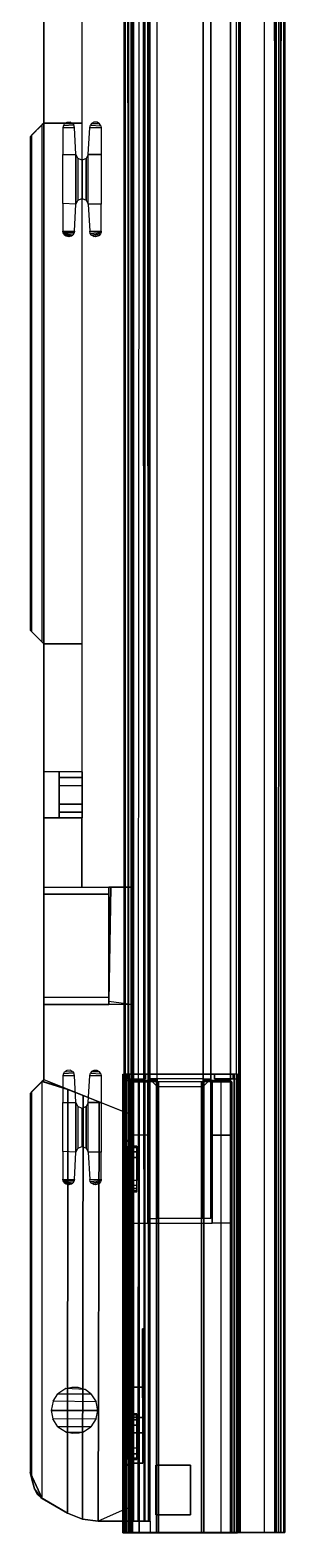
# Model space of a CAD drawing. Header units: inches. Extents: x 0 to 232, y 0 to 393.
# Drawn here: x 199 to 232.3, y 0 to 196.5 of the extents above; entities that cross this region are included whole.
import ezdxf

# ---------------------------------------------------------------- set-up
doc = ezdxf.new("R2010")
doc.units = ezdxf.units.IN
doc.header["$MEASUREMENT"] = 0
doc.layers.add('Layer1', color=4, linetype='CONTINUOUS')
doc.layers.add('vidro', color=2, linetype='CONTINUOUS')

msp = doc.modelspace()

# ---------------------------------------------------------------- linework, layer by layer
at = {"layer": 'Layer1'}
for points in [[(225.2, 0, 192), (225.97, 0, 191.69), (225.97, 390.2, 191.69), (225.2, 390.2, 192)], [(225.97, 390.2, 191.69), (226.3, 390.2, 190.94), (226.3, 0, 190.94), (225.97, 0, 191.69)], [(226.3, 390.2, 190.94), (226.46, 390.2, 186.2), (226.46, 0, 186.2), (226.3, 0, 190.94)], [(231.66, 0, 34.87), (226.46, 0, 186.2), (226.46, 390.2, 186.2), (231.67, 390.2, 34.67)], [(230.95, 390.2, 6.95), (229.6, 390.2, 6.95), (229.6, 0, 6.95), (231, 0, 6.95)], [(231, 0, 6.95), (231, 0, 0.64), (231, 390.2, 0.64), (230.95, 390.2, 6.95)], [(231.18, 390.2, 0.2), (231, 390.2, 0.65), (231, 0, 0.65), (231.19, 0, 0.19)], [(231.43, 0, 0.04), (231.19, 0, 0.19), (231.18, 390.2, 0.2), (231.5, 390.2, 0.02)], [(231.86, 390.2, 0.03), (231.5, 390.2, 0.02), (231.43, 0, 0.04), (231.8, 0, 0.02)], [(232.13, 0, 0.21), (231.8, 0, 0.02), (231.86, 390.2, 0.03), (232.11, 390.2, 0.19)], [(232.3, 390.2, 0.65), (232.11, 390.2, 0.19), (232.13, 0, 0.21), (232.3, 0, 0.65)], [(232.3, 0, 6.95), (232.3, 0, 0.65), (232.3, 390.2, 0.65), (232.3, 390.2, 6.95)], [(214, 379, 24), (214, 379, 9.8), (214, 1.5, 9.8), (214, 1.5, 24)], [(211.45, 374, 191.45), (211.3, 374, 190.9), (211.3, 0, 190.9), (211.46, 0, 191.47)], [(211.3, 0, 190.9), (211.3, 374, 190.9), (211.3, 374, 24.9), (211.3, 0, 24.9)], [(211.3, 0, 24.9), (211.44, 0, 24.43), (211.42, 374, 24.45), (211.3, 374, 24.9)], [(211.42, 374, 24.45), (211.75, 374, 24.12), (211.76, 0, 24.12), (211.44, 0, 24.43)], [(211.85, 0, 191.85), (211.46, 0, 191.47), (211.45, 374, 191.45), (211.85, 374, 191.85)], [(211.76, 0, 24.12), (212.2, 0, 24), (212.2, 374, 24), (211.75, 374, 24.12)], [(212.4, 374, 192), (211.85, 374, 191.85), (211.85, 0, 191.85), (212.4, 0, 192)], [(212.2, 1.5, 24), (214, 1.5, 24), (214, 374, 24), (212.2, 374, 24)], [(212.4, 0, 192), (225.2, 0, 192), (225.2, 373.95, 192), (212.4, 374, 192)], [(212.22, 369.5, 7.6), (205.76, 369.5, 7.6), (205.76, 84.44, 7.6), (212.53, 84.43, 6.9)], [(212.53, 1.5, 6.9), (213.12, 1.5, 6.46), (213.37, 369.5, 6.41), (212.53, 369.5, 6.9)], [(213.37, 369.5, 6.41), (213.7, 369.5, 6.42), (213.87, 1.5, 6.46), (213.12, 1.5, 6.46)], [(213.7, 369.5, 6.42), (213.87, 1.5, 6.46), (214.48, 1.5, 6.9), (214.3, 369.5, 6.71)], [(214, 1.5, 7.6), (214.7, 1.5, 7.6), (214.7, 369.5, 7.6), (214, 369.5, 7.6)], [(214, 1.5, 9.8), (214, 1.5, 7.6), (214, 369.5, 7.6), (214, 369.5, 9.8)], [(214.48, 1.5, 6.9), (214.7, 1.5, 7.6), (214.7, 369.5, 7.6), (214.3, 369.5, 6.71)], [(200.8, 184.37, 7.6), (200.8, 184.37, 6.9), (200.8, 218.73, 6.9), (200.8, 219.06, 7.6)], [(205.76, 184.37, 7.6), (200.8, 184.37, 7.6), (200.8, 218.5, 7.6), (205.76, 218.5, 7.6)], [(200.71, 184.28, 6.9), (199.24, 182.81, 6.36), (199, 182.57, 7.02), (200.59, 184.16, 7.6)], [(199, 182.57, 7.02), (199, 118.05, 7.02), (200.59, 116.46, 7.6), (200.59, 184.16, 7.6)], [(199, 118.05, 7.02), (199.24, 117.81, 6.36), (199.24, 182.81, 6.36), (199, 182.57, 7.02)], [(200.8, 184.37, 7.6), (200.59, 184.16, 7.6), (200.71, 184.28, 6.9), (200.8, 184.37, 6.9)], [(200.8, 116.25, 7.6), (200.59, 116.46, 7.6), (200.59, 184.16, 7.6), (200.8, 184.37, 7.6)], [(200.8, 184.37, 7.6), (205.76, 184.37, 7.6), (205.76, 116.25, 7.6), (200.8, 116.25, 7.6)], [(203.35, 184, 7.6), (203.3, 183.75, 7.6), (204.8, 183.79, 7.6), (204.72, 184.08, 7.6)], [(203.3, 180.25, 7.6), (205, 180.25, 7.6), (204.8, 183.79, 7.6), (203.3, 183.75, 7.6)], [(204.72, 184.08, 7.6), (203.35, 184, 7.6), (203.52, 184.28, 7.6), (204.56, 184.3, 7.6)], [(204.56, 184.3, 7.6), (204.24, 184.48, 7.6), (203.8, 184.46, 7.6), (203.52, 184.28, 7.6)], [(206.8, 183.79, 7.6), (208.3, 183.75, 7.6), (208.3, 180.25, 7.6), (206.6, 180.25, 7.6)], [(208.25, 184.02, 7.6), (208.3, 183.75, 7.6), (206.8, 183.79, 7.6), (206.88, 184.08, 7.6)], [(206.88, 184.08, 7.6), (208.25, 184.02, 7.6), (208.08, 184.28, 7.6), (207.04, 184.3, 7.6)], [(208.08, 184.28, 7.6), (207.75, 184.47, 7.6), (207.34, 184.47, 7.6), (207.04, 184.3, 7.6)], [(203.3, 173.84, 7.6), (203.3, 180.25, 7.6), (205, 180.25, 7.6), (205, 173.75, 7.6)], [(205, 180.25, 7.6), (205.25, 179.72, 7.6), (205.25, 174.28, 7.6), (205, 173.75, 7.6)], [(205.25, 174.28, 7.6), (205.8, 174.5, 7.6), (205.8, 179.5, 7.6), (205.25, 179.72, 7.6)], [(206.35, 179.72, 7.6), (205.8, 179.5, 7.6), (205.8, 174.5, 7.6), (206.35, 174.28, 7.6)], [(206.35, 174.28, 7.6), (206.6, 173.75, 7.6), (206.6, 180.25, 7.6), (206.35, 179.72, 7.6)], [(208.3, 180.25, 7.6), (208.3, 173.75, 7.6), (206.6, 173.75, 7.6), (206.6, 180.25, 7.6)], [(205, 173.75, 7.6), (203.3, 173.84, 7.6), (203.3, 170.25, 7.6), (204.8, 170.21, 7.6)], [(206.8, 170.21, 7.6), (208.3, 170.25, 7.6), (208.3, 173.75, 7.6), (206.6, 173.75, 7.6)], [(204.8, 170.21, 7.6), (204.76, 170, 7.6), (203.33, 170.03, 7.6), (203.3, 170.25, 7.6)], [(203.4, 169.87, 7.6), (203.33, 170.03, 7.6), (204.76, 170, 7.6), (204.57, 169.7, 7.6)], [(204.57, 169.7, 7.6), (204.35, 169.56, 7.6), (203.52, 169.72, 7.6), (203.4, 169.87, 7.6)], [(204.35, 169.56, 7.6), (204.05, 169.5, 7.6), (203.73, 169.57, 7.6), (203.52, 169.72, 7.6)], [(208.3, 170.25, 7.6), (208.27, 170.05, 7.6), (206.87, 169.93, 7.6), (206.8, 170.21, 7.6)], [(208.27, 170.05, 7.6), (208.2, 169.87, 7.6), (207.04, 169.7, 7.6), (206.87, 169.93, 7.6)], [(208.2, 169.87, 7.6), (208.04, 169.68, 7.6), (207.31, 169.54, 7.6), (207.04, 169.7, 7.6)], [(208.04, 169.68, 7.6), (207.84, 169.56, 7.6), (207.55, 169.5, 7.6), (207.31, 169.54, 7.6)], [(200.71, 116.33, 6.9), (199.24, 117.81, 6.36), (199, 118.05, 7.02), (200.59, 116.46, 7.6)], [(200.8, 116.25, 6.9), (200.71, 116.33, 6.9), (200.59, 116.46, 7.6), (200.8, 116.25, 7.6)], [(200.8, 84.44, 7.6), (200.8, 84.77, 6.9), (200.8, 116.25, 6.9), (200.8, 116.25, 7.6)], [(200.8, 116.25, 7.6), (205.76, 116.25, 7.6), (205.76, 99.55, 7.6), (200.8, 99.5, 7.6)], [(205.76, 99.55, 7.6), (205.8, 99.5, 6.9), (202.8, 99.5, 6.9), (200.8, 99.5, 7.6)], [(202.8, 99.5, 6.9), (200.8, 99.5, 7.6), (200.8, 93.54, 7.6), (202.8, 93.5, 6.9)], [(202.8, 98.76, 6.1), (202.8, 98.76, 6.1), (202.8, 99.5, 6.9), (202.8, 98.76, 6.9)], [(205.8, 99.5, 6.9), (202.8, 99.5, 6.9), (202.8, 93.5, 6.9), (205.8, 93.5, 6.9)], [(205.8, 98.76, 6.1), (205.8, 99.5, 6.9), (202.8, 99.5, 6.9), (202.8, 98.76, 6.1)], [(202.8, 98.76, 6.9), (202.8, 97.71, 6.9), (202.8, 97.71, 5.8), (202.8, 98.76, 6.1)], [(202.8, 98.76, 6.1), (202.8, 97.71, 5.8), (205.8, 97.71, 5.8), (205.8, 98.76, 6.1)], [(205.8, 99.5, 6.9), (205.76, 99.55, 7.6), (205.76, 93.5, 7.6), (205.8, 93.5, 6.9)], [(205.8, 98.76, 6.1), (205.8, 98.76, 6.1), (205.8, 99.5, 6.9), (205.8, 98.76, 6.9)], [(205.8, 97.72, 6.89), (205.8, 98.76, 6.9), (205.8, 98.76, 6.1), (205.8, 97.71, 5.8)], [(202.8, 95.29, 6.9), (202.8, 97.71, 6.9), (202.8, 97.71, 5.8), (202.8, 95.29, 5.8)], [(202.8, 95.29, 5.8), (202.8, 97.71, 5.8), (205.8, 97.71, 5.8), (205.8, 95.29, 5.8)], [(205.8, 97.71, 5.8), (205.8, 97.72, 6.9), (205.8, 95.29, 6.9), (205.8, 95.29, 5.8)], [(202.8, 94.24, 6.9), (202.8, 95.29, 6.9), (202.8, 95.29, 5.8), (202.8, 94.24, 6.1)], [(202.8, 94.24, 6.1), (202.8, 95.29, 5.8), (205.8, 95.29, 5.8), (205.8, 94.24, 6.1)], [(205.8, 95.29, 6.9), (205.8, 94.24, 6.9), (205.8, 94.24, 6.1), (205.8, 95.29, 5.8)], [(205.76, 93.5, 7.6), (200.8, 93.54, 7.6), (200.8, 84.44, 7.6), (205.76, 84.44, 7.6)], [(205.8, 93.5, 6.9), (205.76, 93.5, 7.6), (200.8, 93.5, 7.6), (202.8, 93.5, 6.9)], [(202.8, 94.24, 6.1), (202.8, 94.24, 6.1), (202.8, 93.5, 6.9), (202.8, 94.24, 6.9)], [(202.8, 93.5, 6.9), (202.8, 94.24, 6.1), (205.8, 94.24, 6.1), (205.8, 93.5, 6.9)], [(205.8, 94.24, 6.1), (205.8, 94.24, 6.1), (205.8, 93.5, 6.9), (205.8, 94.24, 6.9)], [(200.8, 84.77, 6.9), (200.8, 83.84, 5.8), (200.8, 83.52, 6.5), (200.8, 84.44, 7.6)], [(200.8, 83.52, 6.5), (200.8, 84.44, 7.6), (209.3, 84.44, 7.6), (209.3, 83.52, 6.5)], [(200.8, 69.98, 6.5), (200.8, 69.66, 5.8), (200.8, 83.84, 5.8), (200.8, 83.52, 6.5)], [(200.8, 69.98, 6.5), (200.8, 83.52, 6.5), (209.3, 83.52, 6.5), (209.3, 69.98, 6.5)], [(209.57, 84.43, 7.21), (209.29, 84.43, 7.23), (209.3, 69.52, 7.05), (209.57, 84.43, 7.21)], [(209.3, 84.44, 7.6), (209.3, 83.52, 6.5), (209.3, 69.98, 6.5), (209.3, 69.06, 7.6)], [(209.3, 69.52, 7.05), (212.53, 69.06, 6.9), (212.53, 84.43, 6.9), (209.57, 84.43, 7.21)], [(200.8, 69.98, 6.5), (200.8, 69.66, 5.8), (200.8, 68.73, 6.9), (200.8, 69.06, 7.6)], [(200.8, 69.98, 6.5), (200.8, 69.06, 7.6), (209.3, 69.06, 7.6), (209.3, 69.98, 6.5)], [(200.8, 59.25, 7.6), (200.8, 59.25, 6.9), (200.8, 68.73, 6.9), (200.8, 69.06, 7.6)], [(212.53, 69.06, 6.9), (200.8, 69.06, 7.6), (200.8, 59.25, 7.6), (212.53, 54.55, 6.9)], [(200.59, 59.03, 7.6), (200.71, 59.16, 6.9), (199.24, 57.69, 6.36), (199, 57.45, 7.02)], [(199, 7.87, 7.02), (200.59, 4.48, 7.6), (200.59, 59.04, 7.6), (199, 57.45, 7.02)], [(200.8, 59.25, 7.6), (200.8, 59.25, 6.9), (200.71, 59.16, 6.9), (200.59, 59.04, 7.6)], [(200.59, 59.04, 7.6), (200.8, 59.25, 7.6), (203.95, 57.98, 7.41), (200.59, 59.04, 7.6)], [(203.9, 2.57, 7.6), (200.59, 4.48, 7.6), (200.59, 59.03, 7.6), (203.95, 57.98, 7.41)], [(203.35, 60, 7.6), (203.3, 59.75, 7.6), (204.8, 59.79, 7.6), (204.72, 60.08, 7.6)], [(203.3, 56.25, 7.6), (205, 56.25, 7.6), (204.8, 59.79, 7.6), (203.3, 59.75, 7.6)], [(204.72, 60.08, 7.6), (203.35, 60, 7.6), (203.52, 60.28, 7.6), (204.56, 60.3, 7.6)], [(204.56, 60.3, 7.6), (204.24, 60.48, 7.6), (203.8, 60.46, 7.6), (203.52, 60.28, 7.6)], [(206.8, 59.79, 7.6), (208.3, 59.75, 7.6), (208.3, 56.25, 7.6), (206.6, 56.25, 7.6)], [(208.25, 60.02, 7.6), (208.3, 59.75, 7.6), (206.8, 59.79, 7.6), (206.88, 60.08, 7.6)], [(206.88, 60.08, 7.6), (208.25, 60.02, 7.6), (208.08, 60.28, 7.6), (207.04, 60.3, 7.6)], [(208.08, 60.28, 7.6), (207.75, 60.47, 7.6), (207.34, 60.47, 7.6), (207.04, 60.3, 7.6)], [(211.1, 59.96, 347.05), (211.21, 59.96, 347.48), (211.23, -0.04, 347.51), (211.1, -0.04, 347.05)], [(211.1, -0.04, 347.05), (211.1, 59.96, 347.05), (211.1, 59.96, 192.9), (211.1, -0.04, 192.9)], [(211.23, -0.04, 192.44), (211.1, -0.04, 192.9), (211.1, 59.96, 192.9), (211.22, 59.16, 192.45)], [(211.54, 59.96, 347.82), (211.21, 59.96, 347.48), (211.23, -0.04, 347.51), (211.56, -0.04, 347.83)], [(211.55, 59.16, 192.12), (211.22, 59.16, 192.45), (211.22, -0.04, 192.45), (211.54, -0.04, 192.13)], [(212, 59.96, 347.95), (211.54, 59.96, 347.82), (211.56, -0.04, 347.83), (212, -0.04, 347.95)], [(212, -0.04, 192), (211.54, -0.04, 192.13), (211.55, 59.16, 192.12), (212, 59.16, 192)], [(211.7, 59.96, 291.9), (214.1, 59.96, 291.9), (214.1, 59.96, 291.9)], [(214.1, 59.36, 291.9), (214.1, 59.96, 291.9), (211.7, 59.96, 291.9), (211.7, 59.36, 291.9)], [(211.7, 59.96, 346.85), (212, 59.96, 347.35), (212, 59.96, 346.85)], [(211.7, 59.96, 346.85), (211.71, 59.96, 347.13), (211.79, 59.96, 347.26), (212, 59.96, 347.35)], [(225.2, 59.96, 347.95), (225.2, -0.04, 347.95), (212, -0.04, 347.95), (212, 59.96, 347.95)], [(212, 59.96, 347.35), (212, 59.96, 346.85), (225.2, 59.96, 346.85), (225.2, 59.96, 347.35)], [(215.5, -0.04, 192), (215.5, 59.16, 192), (212, 59.16, 192), (212, -0.04, 192)], [(215.5, 59.16, 192.6), (215.5, 59.16, 192), (212, 59.16, 192), (212, 59.16, 192.6)], [(214.1, 59.36, 291.9), (214.1, 59.96, 291.9), (214.1, 59.96, 192.8), (214.1, 59.36, 192.8)], [(214.6, 59.36, 290.9), (215.6, 58.36, 290.9), (215.6, 59.36, 291.9)], [(215.6, 58.36, 290.9), (214.6, 59.36, 290.9), (214.6, 59.36, 197.9), (215.6, 58.36, 197.9)], [(215.6, 58.36, 197.9), (214.6, 59.36, 197.9), (215.6, 59.36, 196.9)], [(215.5, 59.36, 192.6), (215.5, -0.04, 192.6), (215.5, -0.04, 192), (215.5, 59.16, 192)], [(215.6, 59.36, 291.9), (215.6, 58.36, 290.9), (221.6, 58.36, 290.9), (221.6, 59.36, 291.9)], [(215.6, 58.36, 197.9), (221.6, 58.36, 197.9), (221.6, 59.36, 196.9), (215.6, 59.36, 196.9)], [(222.6, 59.36, 197.9), (221.6, 58.36, 197.9), (221.6, 58.36, 290.9), (222.6, 59.36, 290.9)], [(221.6, 58.36, 290.9), (221.6, 59.36, 291.9), (222.6, 59.36, 290.9)], [(222.6, 59.36, 197.9), (221.6, 58.36, 197.9), (221.6, 59.36, 196.9)], [(221.7, 59.16, 192.6), (221.7, 59.16, 192), (225.2, 59.16, 192), (225.2, 59.16, 192.6)], [(221.7, -0.04, 192.6), (221.7, -0.04, 192), (221.7, 59.16, 192), (221.7, 59.16, 192.6)], [(223.1, 59.96, 192.8), (223.1, 59.36, 192.8), (226.1, 59.36, 192.8), (226.1, 59.96, 192.8)], [(223.1, 59.36, 192.8), (223.1, 59.96, 192.8), (223.1, 59.96, 291.9), (223.1, 59.36, 291.9)], [(223.1, 59.36, 291.9), (223.1, 59.96, 291.9), (225.5, 59.96, 291.9), (225.5, 59.36, 291.9)], [(225.65, 59.96, 347.83), (225.2, 59.96, 347.95), (225.2, -0.04, 347.95), (225.65, -0.04, 347.83)], [(225.5, 59.96, 346.85), (225.2, 59.96, 347.35), (225.2, 59.96, 346.85)], [(225.5, 59.96, 346.85), (225.48, 59.96, 347.16), (225.35, 59.96, 347.31), (225.2, 59.96, 347.35)], [(225.98, 59.96, 347.49), (225.65, 59.96, 347.83), (225.65, -0.04, 347.83), (225.99, -0.04, 347.5)], [(226.1, 59.96, 347.05), (225.98, 59.96, 347.49), (225.99, -0.04, 347.5), (226.1, -0.04, 347.05)], [(226.1, -0.04, 192.9), (226.1, 59.96, 192.9), (226.1, 59.96, 292.1), (226.1, -0.04, 292.1)], [(226.1, -0.04, 347.05), (226.1, -0.04, 192.9), (226.1, 59.96, 192.9), (226.1, 59.96, 347.05)], [(199.24, 6.98, 6.36), (199.24, 57.69, 6.36), (199, 57.45, 7.02), (199, 7.87, 7.02)], [(203.9, 2.57, 7.6), (203.95, 57.98, 7.41), (205.94, 57.19, 7.29), (205.83, 1.77, 7.6)], [(205.83, 1.77, 7.6), (205.94, 57.19, 7.29), (208.03, 56.35, 7.17), (207.9, 1.5, 7.6)], [(213.25, 58.96, 192.7), (211.85, 58.96, 193.08), (211.85, -0.04, 193.08), (213.25, -0.04, 192.7)], [(211.85, 58.96, 193.08), (211.85, 58.96, 202.1), (211.85, 51.97, 207), (211.85, 51.97, 193.08)], [(214.4, 51.97, 207), (211.85, 51.97, 207), (211.85, 58.96, 202.1), (214.4, 58.96, 202.1)], [(214.4, 58.96, 194.5), (214.4, 58.96, 202.1), (211.85, 58.96, 202), (211.85, 58.96, 193.08)], [(213.25, -0.04, 192.7), (215.8, -0.04, 192.7), (215.8, 58.96, 192.7), (213.25, 58.96, 192.7)], [(214.4, 58.96, 194.5), (214.4, 40.46, 194.5), (222.8, 40.46, 194.5), (222.8, 58.96, 194.5)], [(214.4, 58.96, 194.5), (214.4, 40.46, 194.5), (214.4, 40.46, 207), (214.4, 51.97, 207)], [(215.8, 58.96, 192.7), (215.8, 58.96, 192), (215.8, -0.04, 192), (215.8, -0.04, 192.7)], [(221.4, -0.04, 192.7), (221.4, -0.04, 192), (221.4, 58.96, 192), (221.4, 58.96, 192.7)], [(221.4, -0.04, 192.7), (223.95, -0.04, 192.7), (223.95, 58.96, 192.7), (221.4, 58.96, 192.7)], [(222.8, 51.97, 207), (222.8, 40.46, 207), (222.8, 40.46, 194.5), (222.8, 58.96, 194.5)], [(225.35, 58.96, 202.1), (222.8, 58.96, 202.1), (222.8, 58.96, 194.5)], [(222.8, 58.96, 202.1), (225.35, 58.96, 202.1), (225.35, 51.97, 207), (222.8, 51.97, 207)], [(225.35, 58.96, 193.08), (225.35, 58.96, 202.1), (222.8, 58.96, 202.1), (222.8, 58.96, 194.5)], [(223.95, 58.96, 192.7), (225.35, 58.96, 193.08), (225.35, -0.04, 193.08), (223.95, -0.04, 192.7)], [(203.3, 49.84, 7.6), (203.3, 56.25, 7.6), (205, 56.25, 7.6), (205, 49.75, 7.6)], [(205, 56.25, 7.6), (205.25, 55.72, 7.6), (205.25, 50.28, 7.6), (205, 49.75, 7.6)], [(205.25, 50.28, 7.6), (205.8, 50.5, 7.6), (205.8, 55.5, 7.6), (205.25, 55.72, 7.6)], [(206.35, 55.72, 7.6), (205.8, 55.5, 7.6), (205.8, 50.5, 7.6), (206.35, 50.28, 7.6)], [(206.35, 50.28, 7.6), (206.6, 49.75, 7.6), (206.6, 56.25, 7.6), (206.35, 55.72, 7.6)], [(208.3, 56.25, 7.6), (208.3, 49.75, 7.6), (206.6, 49.75, 7.6), (206.6, 56.25, 7.6)], [(207.9, 1.5, 7.6), (208.03, 56.35, 7.17), (212.53, 54.55, 6.9), (212.53, 3.57, 6.9)], [(211.46, 51.05, 66.14), (211.75, 51.34, 66.14), (211.75, 51.34, 47.34), (211.46, 51.04, 47.34)], [(211.75, 51.34, 47.34), (212.15, 51.44, 47.34), (212.15, 51.44, 66.14), (211.75, 51.34, 66.14)], [(211.85, 51.97, 207), (211.85, 40.46, 207), (214.4, 40.46, 207), (214.4, 51.97, 207)], [(211.85, 51.97, 207), (211.85, 40.46, 207), (211.85, 40.46, 193.08), (211.85, 51.97, 193.08)], [(212.15, 51.44, 66.14), (212.45, 51.44, 66.14), (212.45, 51.44, 47.34), (212.15, 51.44, 47.34)], [(212.45, 51.31, 66.63), (212.45, 51.44, 66.14), (212.15, 51.44, 66.14), (212.15, 51.31, 66.63)], [(212.45, 51.31, 46.85), (212.45, 51.44, 47.34), (212.15, 51.44, 47.34), (212.15, 51.32, 46.85)], [(212.45, 50.95, 46.49), (212.45, 51.31, 46.85), (212.15, 51.32, 46.85), (212.15, 50.95, 46.49)], [(212.15, 50.96, 66.99), (212.15, 51.31, 66.63), (212.45, 51.31, 66.63), (212.45, 50.95, 66.99)], [(225.35, 51.97, 207), (225.35, 40.46, 207), (222.8, 40.46, 207), (222.8, 51.97, 207)], [(205, 49.75, 7.6), (203.3, 49.84, 7.6), (203.3, 46.25, 7.6), (204.8, 46.21, 7.6)], [(206.8, 46.21, 7.6), (208.3, 46.25, 7.6), (208.3, 49.75, 7.6), (206.6, 49.75, 7.6)], [(211.35, 50.64, 47.34), (211.46, 51.04, 47.34), (211.46, 51.05, 66.14), (211.35, 50.64, 66.14)], [(211.35, 50.64, 66.14), (211.35, 50.64, 47.34), (211.35, 50.46, 47.15), (211.35, 50.46, 66.32)], [(211.35, 50.64, 66.14), (211.35, 50.62, 66.23), (211.35, 50.56, 66.29), (211.35, 50.46, 66.32)], [(211.35, 50.46, 47.15), (211.35, 50.55, 47.18), (211.35, 50.62, 47.24), (211.35, 50.64, 47.34)], [(211.35, 50.46, 66.32), (211.35, 50.46, 47.15), (211.35, 9.66, 47.15), (211.35, 9.66, 66.32)], [(211.35, 50.46, 66.32), (211.46, 50.46, 66.72), (211.46, 9.66, 66.72), (211.35, 9.66, 66.32)], [(211.35, 9.66, 47.15), (211.46, 9.66, 46.75), (211.46, 50.46, 46.75), (211.35, 50.46, 47.15)], [(211.46, 9.66, 66.72), (211.75, 9.66, 67.01), (211.75, 50.46, 67.01), (211.46, 50.46, 66.72)], [(211.46, 50.46, 46.75), (211.75, 50.46, 46.46), (211.75, 9.66, 46.46), (211.46, 9.66, 46.75)], [(211.75, 50.46, 67.01), (212.15, 50.46, 67.12), (212.15, 9.66, 67.12), (211.75, 9.66, 67.01)], [(211.75, 9.66, 46.46), (212.15, 9.66, 46.35), (212.15, 50.46, 46.35), (211.75, 50.46, 46.46)], [(212.15, 50.46, 67.12), (212.45, 50.46, 67.12), (212.45, 50.95, 66.99), (212.15, 50.96, 66.99)], [(212.45, 50.46, 46.35), (212.45, 50.95, 46.49), (212.15, 50.95, 46.49), (212.15, 50.46, 46.35)], [(212.15, 9.66, 67.12), (212.45, 9.66, 67.12), (212.45, 50.46, 67.12), (212.15, 50.46, 67.12)], [(212.15, 50.46, 46.35), (212.45, 50.46, 46.35), (212.45, 9.66, 46.35), (212.15, 9.66, 46.35)], [(212.45, 50.56, 46.36), (212.45, 50.56, 44.84), (212.45, 44.56, 44.84), (212.45, 44.56, 46.35)], [(212.45, 44.56, 44.84), (212.95, 44.56, 44.84), (212.95, 50.56, 44.84), (212.45, 50.56, 44.84)], [(212.45, 50.56, 44.84), (212.95, 50.56, 44.84), (212.95, 50.56, 46.84), (212.45, 50.56, 46.84)], [(212.45, 50.36, 47.58), (212.45, 50.56, 46.84), (212.95, 50.56, 46.84), (212.95, 50.36, 47.59)], [(212.45, 49.82, 48.13), (212.45, 50.36, 47.58), (212.95, 50.36, 47.59), (212.95, 49.82, 48.13)], [(212.45, 49.06, 48.34), (212.45, 49.82, 48.13), (212.95, 49.82, 48.13), (212.95, 49.08, 48.34)], [(212.45, 49.06, 48.34), (212.95, 49.06, 48.34), (212.95, 46.06, 48.34), (212.45, 46.06, 48.34)], [(204.8, 46.21, 7.6), (204.76, 46, 7.6), (203.33, 46.03, 7.6), (203.3, 46.25, 7.6)], [(203.4, 45.87, 7.6), (203.33, 46.03, 7.6), (204.76, 46, 7.6), (204.57, 45.7, 7.6)], [(204.57, 45.7, 7.6), (204.35, 45.56, 7.6), (203.52, 45.72, 7.6), (203.4, 45.87, 7.6)], [(204.35, 45.56, 7.6), (204.05, 45.5, 7.6), (203.73, 45.57, 7.6), (203.52, 45.72, 7.6)], [(208.3, 46.25, 7.6), (208.27, 46.05, 7.6), (206.87, 45.93, 7.6), (206.8, 46.21, 7.6)], [(208.27, 46.05, 7.6), (208.2, 45.87, 7.6), (207.04, 45.7, 7.6), (206.87, 45.93, 7.6)], [(208.2, 45.87, 7.6), (208.04, 45.68, 7.6), (207.31, 45.54, 7.6), (207.04, 45.7, 7.6)], [(208.04, 45.68, 7.6), (207.84, 45.56, 7.6), (207.55, 45.5, 7.6), (207.31, 45.54, 7.6)], [(212.44, 45.42, 48.19), (212.45, 45, 47.9), (212.95, 45, 47.9), (212.95, 45.43, 48.19)], [(212.45, 46.06, 48.34), (212.45, 45.42, 48.19), (212.95, 45.43, 48.19), (212.95, 46.06, 48.34)], [(212.45, 45, 47.9), (212.45, 44.71, 47.48), (212.95, 44.71, 47.48), (212.95, 45, 47.9)], [(212.45, 44.71, 47.48), (212.45, 44.56, 46.84), (212.95, 44.56, 46.84), (212.95, 44.71, 47.48)], [(212.95, 44.56, 44.84), (212.95, 44.56, 46.84), (212.45, 44.56, 46.84), (212.45, 44.56, 44.84)], [(211.35, 36.6, 58.64), (211.35, 36.83, 58.64), (211.35, 36.39, 59.88), (211.35, 36.19, 59.8)], [(211.35, 36.79, 65.64), (211.35, 36.79, 64.14), (211.35, 23.33, 64.14), (211.35, 23.33, 65.64)], [(211.35, 36.79, 64.14), (211.35, 36.63, 63.52), (211.35, 23.49, 63.53), (211.35, 23.33, 64.14)], [(211.35, 36.76, 60.02), (211.35, 36.78, 60.06), (211.35, 36.77, 60.14), (211.35, 36.75, 60.16)], [(211.35, 36.77, 60.14), (211.35, 36.78, 60.11), (211.35, 36.78, 60.07), (211.35, 36.78, 60.06)], [(211.35, 36.72, 60.19), (211.35, 36.75, 60.16), (211.35, 36.76, 60.02), (211.35, 36.75, 60)], [(211.35, 36.67, 59.97), (211.35, 36.75, 60), (211.35, 36.72, 60.19), (211.35, 36.62, 60.29)], [(211.35, 36.67, 59.97), (211.35, 36.62, 60.29), (211.35, 36.27, 60.64), (211.35, 36.46, 59.98)], [(211.35, 23.49, 63.53), (211.35, 23.94, 63.07), (211.35, 36.18, 63.07), (211.35, 36.63, 63.52)], [(211.35, 36.43, 59.97), (211.35, 36.46, 59.98), (211.35, 36.27, 60.64), (211.35, 36.2, 60.71)], [(211.35, 36.4, 59.94), (211.35, 36.43, 59.97), (211.35, 36.2, 60.71), (211.35, 36.12, 60.79)], [(211.35, 36.32, 59.85), (211.35, 36.4, 59.88), (211.35, 36.08, 60.83), (211.35, 35.99, 60.87)], [(211.35, 36.39, 59.88), (211.35, 36.4, 59.94), (211.35, 36.12, 60.79), (211.35, 36.08, 60.83)], [(211.35, 35.91, 60.84), (211.35, 35.99, 60.87), (211.35, 36.32, 59.85), (211.35, 36.23, 59.81)], [(211.35, 36.23, 59.81), (211.35, 36.19, 59.8), (211.35, 35.87, 60.76), (211.35, 35.91, 60.84)], [(211.35, 36.19, 59.8), (211.35, 36.12, 59.84), (211.35, 35.85, 60.6), (211.35, 35.87, 60.76)], [(211.35, 36.18, 63.07), (211.35, 35.56, 62.91), (211.35, 24.56, 62.91), (211.35, 23.94, 63.07)], [(211.35, 36.12, 59.84), (211.35, 36.08, 59.83), (211.35, 35.83, 60.48), (211.35, 35.85, 60.6)], [(211.35, 36.08, 59.83), (211.35, 35.93, 59.7), (211.35, 35.79, 60.08), (211.35, 35.83, 60.48)], [(211.35, 35.1, 58.64), (211.35, 33.99, 61.64), (211.35, 34.92, 61.64), (211.35, 35.97, 58.64)], [(211.35, 35.86, 59.68), (211.35, 35.93, 59.7), (211.35, 35.79, 60.08), (211.35, 35.77, 59.96)], [(211.35, 35.86, 59.68), (211.35, 35.78, 59.71), (211.35, 35.76, 59.87), (211.35, 35.77, 59.96)], [(211.35, 35.78, 59.71), (211.35, 35.76, 59.74), (211.35, 35.76, 59.81), (211.35, 35.76, 59.87)], [(211.35, 35.76, 59.74), (211.35, 35.76, 59.77), (211.35, 35.75, 59.78), (211.35, 35.76, 59.81)], [(211.35, 34.74, 59.63), (211.35, 34.74, 59.53), (211.35, 34.99, 58.82), (211.35, 35.03, 58.82)], [(211.35, 34.99, 58.82), (211.35, 34.82, 58.66), (211.35, 34.7, 59.37), (211.35, 34.74, 59.53)], [(211.35, 34.7, 59.37), (211.35, 34.58, 59.28), (211.35, 34.6, 58.58), (211.35, 34.82, 58.66)], [(211.35, 34.65, 59.86), (211.35, 34.51, 60.05), (211.35, 34.29, 60.68), (211.35, 34.33, 60.73)], [(211.35, 34.6, 58.58), (211.35, 34.3, 58.57), (211.35, 34.42, 59.27), (211.35, 34.58, 59.27)], [(211.35, 34.51, 60.05), (211.35, 34.37, 60.16), (211.35, 34.28, 60.69), (211.35, 34.29, 60.68)], [(211.35, 34.42, 59.27), (211.35, 34.25, 59.32), (211.35, 34.01, 58.63), (211.35, 34.3, 58.57)], [(211.35, 34.37, 60.16), (211.35, 34.24, 60.22), (211.35, 34.21, 60.72), (211.35, 34.28, 60.69)], [(211.35, 34.01, 58.63), (211.35, 33.77, 58.76), (211.35, 34.11, 59.43), (211.35, 34.25, 59.32)], [(211.35, 34.24, 60.22), (211.35, 34.1, 60.22), (211.35, 34.01, 60.81), (211.35, 34.21, 60.72)], [(211.35, 33.77, 58.76), (211.35, 33.58, 58.89), (211.35, 33.94, 59.66), (211.35, 34.11, 59.43)], [(211.35, 34.1, 60.22), (211.35, 33.94, 60.13), (211.35, 33.73, 60.88), (211.35, 34.01, 60.81)], [(211.35, 33.58, 58.89), (211.35, 33.25, 59.28), (211.35, 33.88, 59.93), (211.35, 33.94, 59.66)], [(211.35, 33.48, 60.87), (211.35, 33.91, 60.07), (211.35, 33.94, 60.13), (211.35, 33.73, 60.88)], [(211.35, 33.25, 60.78), (211.35, 33.89, 60.02), (211.35, 33.91, 60.07), (211.35, 33.48, 60.87)], [(211.35, 33.03, 60.51), (211.35, 33.88, 59.96), (211.35, 33.89, 60.02), (211.35, 33.25, 60.78)], [(211.35, 32.95, 60.17), (211.35, 33.88, 59.95), (211.35, 33.88, 59.96), (211.35, 33.03, 60.51)], [(211.35, 33.04, 59.7), (211.35, 33.88, 59.93), (211.35, 33.88, 59.95), (211.35, 32.95, 60.17)], [(211.35, 33.04, 59.7), (211.35, 33.25, 59.28), (211.35, 33.88, 59.93)], [(211.35, 33.27, 58.64), (211.35, 32.35, 58.64), (211.35, 31.3, 61.64), (211.35, 32.22, 61.64)], [(211.35, 30.99, 59.46), (211.35, 31.96, 59.07), (211.35, 31.92, 59.32), (211.35, 30.97, 59.6)], [(211.35, 31.9, 58.82), (211.35, 30.96, 59.33), (211.35, 30.99, 59.46), (211.35, 31.96, 59.07)], [(211.35, 31.92, 59.32), (211.35, 30.97, 59.6), (211.35, 30.54, 60.77), (211.35, 31.4, 60.77)], [(211.35, 30.89, 59.27), (211.35, 31.85, 58.74), (211.35, 31.9, 58.82), (211.35, 30.96, 59.33)], [(211.35, 31.79, 58.68), (211.35, 30.81, 59.26), (211.35, 30.89, 59.27), (211.35, 31.85, 58.74)], [(211.35, 30.81, 59.26), (211.35, 31.68, 58.61), (211.35, 31.79, 58.68)], [(211.35, 31.56, 58.57), (211.35, 30.81, 59.26), (211.35, 31.68, 58.61)], [(211.35, 31.18, 58.57), (211.35, 30.81, 59.26), (211.35, 31.56, 58.57)], [(211.35, 30.91, 58.65), (211.35, 30.81, 59.26), (211.35, 31.18, 58.57)], [(211.35, 30.65, 58.8), (211.35, 30.56, 59.35), (211.35, 30.81, 59.26), (211.35, 30.91, 58.65)], [(211.35, 30.65, 58.8), (211.35, 30.6, 58.79), (211.35, 30.46, 59.32), (211.35, 30.56, 59.35)], [(211.35, 29.82, 58.64), (211.35, 30.64, 58.64), (211.35, 29.95, 60.77), (211.35, 29.07, 60.77)], [(211.35, 30.64, 58.64), (211.35, 30.46, 59.32), (211.35, 30.42, 59.31)], [(211.35, 30.4, 59.53), (211.35, 30.56, 59.35), (211.35, 30.42, 59.31), (211.35, 30.35, 59.52)], [(211.35, 30.4, 59.53), (211.35, 29.95, 60.77), (211.35, 30.35, 59.52)], [(211.35, 30.27, 58.79), (211.35, 30.27, 58.79), (211.35, 30.26, 58.79), (211.35, 30.27, 58.76)], [(211.35, 28.87, 60.77), (211.35, 28.03, 60.77), (211.35, 28.71, 58.64), (211.35, 29.62, 58.64)], [(211.35, 28.25, 59.94), (211.35, 28.29, 59.95), (211.35, 28.71, 58.64)], [(211.35, 28.07, 60.65), (211.35, 28.07, 60.65), (211.35, 28.29, 59.95), (211.35, 28.25, 59.94)], [(211.35, 28.25, 59.94), (211.35, 28.05, 60.62), (211.35, 28.07, 60.65)], [(211.35, 28.05, 60.62), (211.35, 28.03, 60.61), (211.35, 28.15, 60.07), (211.35, 28.25, 59.94)], [(211.35, 27.25, 58.64), (211.35, 26.81, 59.88), (211.35, 27.74, 59.91), (211.35, 28.19, 58.64)], [(211.35, 28.15, 60.07), (211.35, 28, 60.15), (211.35, 27.88, 60.69), (211.35, 28.03, 60.61)], [(211.35, 28.03, 60.77), (211.35, 28.06, 60.63), (211.35, 28.07, 60.65)], [(211.35, 28, 60.15), (211.35, 27.9, 60.16), (211.35, 27.75, 60.75), (211.35, 27.88, 60.69)], [(211.35, 27.9, 60.16), (211.35, 27.8, 60.13), (211.35, 27.52, 60.83), (211.35, 27.75, 60.75)], [(211.35, 27.8, 60.13), (211.35, 27.75, 60.06), (211.35, 27.29, 60.85), (211.35, 27.52, 60.83)], [(211.35, 26.99, 60.77), (211.35, 27.73, 59.98), (211.35, 27.75, 60.06), (211.35, 27.28, 60.85)], [(211.35, 26.78, 60.54), (211.35, 27.74, 59.94), (211.35, 27.73, 59.98), (211.35, 26.99, 60.77)], [(211.35, 26.78, 60.54), (211.35, 26.96, 59.88), (211.35, 27.74, 59.91), (211.35, 27.74, 59.94)], [(211.35, 26.78, 60.54), (211.35, 26.75, 60.52), (211.35, 26.93, 59.88), (211.35, 26.96, 59.88)], [(211.35, 26.75, 60.52), (211.35, 26.73, 60.53), (211.35, 26.89, 59.88), (211.35, 26.93, 59.88)], [(211.35, 26.81, 59.88), (211.35, 26.53, 60.65), (211.35, 26.73, 60.53), (211.35, 26.89, 59.88)], [(211.35, 26.81, 59.88), (211.35, 26.7, 60.04), (211.35, 26.31, 60.75), (211.35, 26.53, 60.65)], [(211.35, 26.72, 58.64), (211.35, 26.29, 59.87), (211.35, 25.3, 60.07), (211.35, 25.8, 58.64)], [(211.35, 26.7, 60.04), (211.35, 26.52, 60.13), (211.35, 25.99, 60.83), (211.35, 26.31, 60.75)], [(211.35, 26.52, 60.13), (211.35, 26.43, 60.13), (211.35, 25.66, 60.79), (211.35, 25.99, 60.83)], [(211.35, 26.43, 60.13), (211.35, 26.34, 60.09), (211.35, 25.38, 60.59), (211.35, 25.66, 60.79)], [(211.35, 26.34, 60.09), (211.35, 26.3, 60.02), (211.35, 25.27, 60.25), (211.35, 25.38, 60.59)], [(211.35, 25.27, 60.16), (211.35, 26.28, 59.93), (211.35, 26.3, 60.02), (211.35, 25.27, 60.25)], [(211.35, 26.28, 59.93), (211.35, 26.29, 59.87), (211.35, 25.3, 60.07), (211.35, 25.27, 60.16)], [(213.7, 26.65, 13.61), (213.7, 26.65, 17.59), (213.7, 17.65, 17.6), (213.7, 17.65, 13.6)], [(214, 26.65, 13.61), (213.7, 26.65, 13.61), (213.7, 26.65, 17.59), (214, 26.65, 17.59)], [(214, 26.65, 17.59), (213.7, 26.65, 17.59), (213.7, 17.65, 17.6), (214, 17.65, 17.6)], [(214, 17.65, 13.6), (213.7, 17.65, 13.61), (213.7, 26.65, 13.6), (214, 26.65, 13.6)], [(214, 17.65, 13.6), (214, 17.65, 17.6), (214, 26.65, 17.59), (214, 26.65, 13.61)], [(211.35, 24.84, 61.66), (211.35, 24.81, 61.59), (211.35, 25.31, 61.58), (211.35, 25.28, 61.65)], [(211.35, 24.81, 61.59), (211.35, 24.8, 61.53), (211.35, 25.31, 61.53), (211.35, 25.31, 61.58)], [(211.35, 25.31, 61.53), (211.35, 25.29, 61.44), (211.35, 24.82, 61.45), (211.35, 24.8, 61.53)], [(211.35, 25.29, 61.44), (211.35, 25.24, 61.35), (211.35, 24.88, 61.35), (211.35, 24.82, 61.45)], [(211.35, 25.24, 61.71), (211.35, 25.28, 61.65), (211.35, 24.84, 61.66), (211.35, 24.88, 61.71)], [(211.35, 25.24, 61.71), (211.35, 24.88, 61.71), (211.35, 24.96, 61.77), (211.35, 25.12, 61.77)], [(211.35, 25.24, 61.35), (211.35, 25.14, 61.29), (211.35, 24.92, 61.31), (211.35, 24.88, 61.35)], [(211.35, 24.92, 61.31), (211.35, 24.99, 61.28), (211.35, 25.07, 61.27), (211.35, 25.14, 61.29)], [(202, 17.2, 7.6), (202.64, 18.16, 7.6), (206.96, 18.15, 7.6), (207.63, 17.13, 7.6)], [(206.96, 18.15, 7.6), (206.21, 18.71, 7.6), (203.68, 18.84, 7.6), (202.64, 18.16, 7.6)], [(203.68, 18.84, 7.6), (204.45, 19.03, 7.6), (205.25, 19.02, 7.6), (206.21, 18.71, 7.6)], [(213.75, 19.05, 66.58), (212.45, 19.05, 66.58), (212.45, 19.05, 65.04), (213.77, 19.05, 65.04)], [(212.45, 19.05, 66.58), (213.75, 19.05, 66.58), (213.75, 15.07, 66.58), (212.45, 15.07, 66.58)], [(212.45, 19.05, 65.04), (213.77, 19.05, 65.04), (213.75, 9.07, 65.04), (212.45, 9.07, 65.04)], [(213.75, 9.07, 65.04), (213.75, 9.07, 66.58), (213.75, 19.05, 66.58), (213.77, 19.05, 65.04)], [(207.63, 17.13, 7.6), (202, 17.2, 7.6), (201.75, 16, 7.6), (207.85, 16, 7.6)], [(201.75, 16, 7.6), (201.96, 14.9, 7.6), (207.65, 14.92, 7.6), (207.85, 16, 7.6)], [(214, 17.65, 13.61), (213.7, 17.65, 13.61), (213.7, 17.65, 17.6), (214, 17.65, 17.6)], [(207.65, 14.92, 7.6), (206.95, 13.84, 7.6), (202.63, 13.86, 7.6), (201.96, 14.9, 7.6)], [(202.63, 13.86, 7.6), (203.77, 13.13, 7.6), (205.98, 13.19, 7.6), (206.95, 13.84, 7.6)], [(212.45, 15.56, 44.84), (212.95, 15.56, 44.84), (212.95, 15.56, 46.84), (212.45, 15.56, 46.84)], [(212.45, 9.56, 44.84), (212.95, 9.56, 44.84), (212.95, 15.56, 44.84), (212.45, 15.56, 44.84)], [(212.45, 15.41, 47.49), (212.45, 15.56, 46.84), (212.95, 15.56, 46.84), (212.95, 15.41, 47.49)], [(212.45, 9.56, 46.36), (212.45, 9.56, 44.84), (212.45, 15.56, 44.84), (212.45, 15.56, 46.35)], [(212.45, 15.12, 47.9), (212.45, 15.41, 47.49), (212.95, 15.41, 47.49), (212.95, 15.12, 47.9)], [(212.45, 14.74, 48.18), (212.45, 15.12, 47.9), (212.95, 15.12, 47.9), (212.95, 14.74, 48.17)], [(213.75, 15.07, 67.29), (213.75, 15.07, 66.58), (212.45, 15.07, 66.58), (212.45, 15.07, 67.29)], [(212.45, 13.05, 67.29), (213.75, 13.05, 67.29), (213.75, 15.07, 67.29), (212.45, 15.07, 67.29)], [(212.45, 14.06, 48.34), (212.45, 14.74, 48.18), (212.95, 14.74, 48.17), (212.95, 14.06, 48.34)], [(212.45, 14.06, 48.34), (212.95, 14.06, 48.34), (212.95, 11.06, 48.34), (212.45, 11.06, 48.34)], [(213.75, 13.05, 66.58), (213.75, 13.05, 67.29), (213.75, 15.07, 67.29), (213.75, 15.07, 66.58)], [(205.98, 13.19, 7.6), (205.37, 13, 7.6), (204.51, 12.96, 7.6), (203.77, 13.13, 7.6)], [(213.75, 9.07, 66.58), (212.45, 9.07, 66.58), (212.45, 13.05, 66.58), (213.75, 13.05, 66.58)], [(213.75, 13.05, 67.29), (213.75, 13.05, 66.58), (212.45, 13.05, 66.58), (212.45, 13.05, 67.29)], [(212.45, 11.06, 48.34), (212.45, 10.32, 48.14), (212.95, 10.32, 48.14), (212.95, 11.06, 48.34)], [(212.45, 10.32, 48.14), (212.45, 9.77, 47.59), (212.95, 9.76, 47.59), (212.95, 10.32, 48.14)], [(199.57, 5.75, 6.48), (199.24, 6.98, 6.36), (199, 7.87, 7.02), (199.57, 5.75, 7.23)], [(199, 7.87, 7.02), (199.57, 5.75, 7.23), (200.5, 4.53, 7.57), (200.59, 4.48, 7.6)], [(211.35, 9.66, 47.15), (211.35, 9.48, 47.34), (211.35, 9.48, 66.14), (211.35, 9.66, 66.32)], [(211.35, 9.48, 47.34), (211.35, 9.51, 47.25), (211.35, 9.57, 47.18), (211.35, 9.66, 47.15)], [(211.35, 9.48, 66.14), (211.35, 9.51, 66.23), (211.35, 9.57, 66.29), (211.35, 9.66, 66.32)], [(211.35, 9.48, 47.34), (211.46, 9.08, 47.34), (211.46, 9.08, 66.14), (211.35, 9.48, 66.14)], [(211.46, 9.08, 66.14), (211.75, 8.79, 66.14), (211.75, 8.79, 47.34), (211.46, 9.08, 47.34)], [(211.75, 8.79, 47.34), (212.15, 8.68, 47.34), (212.15, 8.68, 66.14), (211.75, 8.79, 66.14)], [(212.45, 9.67, 46.36), (212.45, 9.17, 46.49), (212.15, 9.17, 46.48), (212.15, 9.66, 46.35)], [(212.45, 9.17, 66.99), (212.45, 9.66, 67.12), (212.15, 9.66, 67.12), (212.15, 9.17, 66.99)], [(212.45, 8.81, 66.63), (212.45, 9.17, 66.99), (212.15, 9.17, 66.99), (212.15, 8.81, 66.63)], [(212.46, 9.17, 46.49), (212.45, 8.81, 46.85), (212.15, 8.81, 46.84), (212.15, 9.17, 46.48)], [(212.45, 8.68, 66.14), (212.15, 8.68, 66.14), (212.15, 8.81, 66.63), (212.45, 8.81, 66.63)], [(212.45, 8.81, 46.85), (212.45, 8.68, 47.34), (212.15, 8.68, 47.34), (212.15, 8.81, 46.84)], [(212.15, 8.68, 66.14), (212.45, 8.68, 66.14), (212.45, 8.68, 47.34), (212.15, 8.68, 47.34)], [(212.45, 9.77, 47.59), (212.45, 9.56, 46.84), (212.95, 9.56, 46.84), (212.95, 9.76, 47.59)], [(212.45, 9.56, 44.84), (212.95, 9.56, 44.84), (212.95, 9.56, 46.84), (212.45, 9.56, 46.84)], [(213.75, 9.07, 65.04), (213.75, 9.07, 66.58), (212.45, 9.07, 66.58), (212.45, 9.07, 65.04)], [(219.95, 8.85, 192), (215.45, 8.85, 192), (215.45, 2.35, 192), (219.95, 2.35, 192)], [(215.45, 8.85, 192), (215.45, 8.85, 187.8), (219.95, 8.85, 187.8), (219.95, 8.85, 192)], [(215.45, 2.35, 192), (215.45, 2.35, 187.8), (215.45, 8.85, 187.8), (215.45, 8.85, 192)], [(219.95, 2.35, 192), (219.95, 2.35, 187.8), (219.95, 8.85, 187.8), (219.95, 8.85, 192)], [(199.92, 5.04, 6.61), (199.57, 5.75, 6.48), (199.57, 5.75, 7.23), (199.92, 5.04, 7.36)], [(199.92, 5.04, 7.36), (199.92, 5.04, 7.36), (200.5, 4.53, 7.57), (199.57, 5.75, 7.23)], [(200.5, 4.53, 6.82), (199.92, 5.04, 6.61), (199.92, 5.04, 7.36), (200.5, 4.53, 7.57)], [(200.71, 4.41, 6.9), (200.5, 4.53, 6.82), (200.5, 4.53, 7.57), (200.59, 4.48, 7.6)], [(203.9, 2.57, 6.9), (200.71, 4.41, 6.9), (200.59, 4.48, 7.6), (203.9, 2.57, 7.6)], [(205.83, 1.77, 6.9), (203.9, 2.57, 6.9), (203.9, 2.57, 7.6), (205.83, 1.77, 7.6)], [(212.25, 1.5, 7.6), (212.53, 3.57, 6.9), (207.9, 1.5, 7.6), (212.25, 1.5, 7.6)], [(215.45, 2.35, 192), (215.45, 2.35, 187.8), (219.95, 2.35, 187.8), (219.95, 2.35, 192)], [(207.9, 1.5, 6.9), (205.83, 1.77, 6.9), (205.83, 1.77, 7.6), (207.9, 1.5, 7.6)], [(207.9, 1.5, 7.6), (214.7, 1.5, 7.6), (214.48, 1.5, 6.9), (207.9, 1.5, 6.9)], [(214.7, 0, 24.9), (211.3, 0, 24.9), (211.3, 0, 34.8), (214.7, 0, 34.8)], [(214.7, 0, 24.9), (214.7, 0, 24.43), (211.44, 0, 24.43), (211.3, 0, 24.9)], [(211.3, 0, 190.9), (226.3, 0, 190.94), (231.66, 0, 34.87), (211.3, 0, 34.8)], [(211.46, 0, 190.9), (211.46, 0, 190.9), (211.3, 0, 190.9), (211.46, 0, 191.47)], [(214.7, 0, 24.43), (214.7, 0, 24.12), (211.76, 0, 24.12), (211.44, 0, 24.43)], [(211.85, 0, 190.9), (211.46, 0, 190.9), (211.46, 0, 191.47), (211.85, 0, 191.85)], [(214.7, 0, 24.12), (214.7, 0, 24), (212.2, 0, 24), (211.76, 0, 24.12)], [(211.85, 0, 190.9), (212.4, 0, 190.9), (212.4, 0, 192), (211.85, 0, 191.85)], [(214.7, 0, 24), (212.2, 0, 24), (212.2, 1.5, 24), (214.7, 1.5, 24)], [(225.2, 0, 192), (225.2, 0, 190.9), (212.4, 0, 190.9), (212.4, 0, 192)], [(212.53, 1.5, 6.9), (213.12, 1.5, 6.46), (213.87, 1.5, 6.46), (214.48, 1.5, 6.9)], [(214, 1.5, 7.6), (214.7, 1.5, 7.6), (214.7, 1.5, 24), (214, 1.5, 24)], [(225.2, 0, 190.9), (225.97, 0, 190.94), (225.97, 0, 191.69), (225.2, 0, 192)], [(225.97, 0, 190.94), (225.97, 0, 190.94), (226.3, 0, 190.94), (225.97, 0, 191.69)], [(232.3, 0, 16.14), (231.66, 0, 34.87), (229.6, 0, 34.8), (229.6, 0, 16.14)], [(232.3, 0, 6.95), (232.3, 0, 0.65), (231, 0, 0.65), (231, 0, 6.95)], [(232.3, 0, 0.65), (232.13, 0, 0.21), (231.19, 0, 0.19), (231, 0, 0.65)], [(231.19, 0, 0.19), (231.43, 0, 0.04), (231.8, 0, 0.02), (232.13, 0, 0.21)], [(211.7, -0.04, 347.05), (211.1, -0.04, 347.05), (211.23, -0.04, 347.51), (211.74, -0.04, 347.2)], [(211.7, -0.04, 347.05), (211.1, -0.04, 347.05), (211.1, -0.04, 192.9), (211.7, -0.04, 192.9)], [(211.74, -0.04, 192.75), (211.23, -0.04, 192.44), (211.1, -0.04, 192.9), (211.7, -0.04, 192.9)], [(211.85, -0.04, 347.31), (211.74, -0.04, 347.2), (211.23, -0.04, 347.51), (211.56, -0.04, 347.83)], [(211.74, -0.04, 192.75), (211.85, -0.04, 192.64), (211.54, -0.04, 192.13), (211.23, -0.04, 192.44)], [(212, -0.04, 192), (212, -0.04, 192.6), (211.85, -0.04, 192.64), (211.54, -0.04, 192.13)], [(211.85, -0.04, 347.31), (211.56, -0.04, 347.83), (212, -0.04, 347.95), (212, -0.04, 347.35)], [(211.85, -0.04, 193.08), (225.35, -0.04, 193.08), (225.5, -0.04, 347.05), (211.7, -0.04, 347.05)], [(211.74, -0.04, 347.2), (225.46, -0.04, 347.2), (225.5, -0.04, 347.05), (211.7, -0.04, 347.05)], [(211.85, -0.04, 347.31), (225.35, -0.04, 347.31), (225.46, -0.04, 347.2), (211.74, -0.04, 347.2)], [(212, -0.04, 347.35), (225.2, -0.04, 347.35), (225.35, -0.04, 347.31), (211.85, -0.04, 347.31)], [(211.85, -0.04, 193.06), (213.25, -0.04, 192.7), (223.95, -0.04, 192.7), (225.35, -0.04, 193.08)], [(225.2, -0.04, 347.95), (225.2, -0.04, 347.35), (212, -0.04, 347.35), (212, -0.04, 347.95)], [(212, -0.04, 192.6), (212, -0.04, 192), (215.5, -0.04, 192), (215.5, -0.04, 192.6)], [(221.4, -0.04, 192.7), (221.4, -0.04, 192), (215.8, -0.04, 192), (215.8, -0.04, 192.7)], [(217.84, 0, 52.69), (217.47, 0, 53.39), (217.47, 0, 53.82), (217.82, 0, 54.48)], [(217.82, 0, 180.71), (217.48, 0, 181.35), (217.5, 0, 181.95), (217.82, 0, 182.48)], [(217.81, 0, 54.48), (217.84, 0, 52.69), (218.7, 0, 52.35), (218.7, 0, 54.85)], [(217.82, 0, 182.48), (217.82, 0, 180.71), (218.7, 0, 180.35), (218.7, 0, 182.85)], [(218.7, 0, 182.85), (218.7, 0, 180.35), (219.58, 0, 180.71), (219.58, 0, 182.49)], [(218.7, 0, 52.35), (219.59, 0, 52.72), (219.59, 0, 54.48), (218.7, 0, 54.85)], [(219.58, 0, 180.71), (219.89, 0, 181.21), (219.93, 0, 181.84), (219.58, 0, 182.49)], [(219.59, 0, 52.72), (219.92, 0, 53.33), (219.93, 0, 53.85), (219.59, 0, 54.48)], [(225.2, -0.04, 192.6), (221.7, -0.04, 192.6), (221.7, -0.04, 192), (225.2, -0.04, 192)], [(225.35, -0.04, 192.64), (225.2, -0.04, 192.6), (225.2, -0.04, 192), (225.64, -0.04, 192.11)], [(225.2, -0.04, 347.95), (225.2, -0.04, 347.35), (225.35, -0.04, 347.31), (225.65, -0.04, 347.83)], [(225.46, -0.04, 192.75), (225.35, -0.04, 192.64), (225.64, -0.04, 192.11), (225.98, -0.04, 192.45)], [(225.65, -0.04, 347.83), (225.35, -0.04, 347.31), (225.46, -0.04, 347.2), (225.98, -0.04, 347.5)], [(225.5, -0.04, 192.9), (225.46, -0.04, 192.75), (225.98, -0.04, 192.45), (226.1, -0.04, 192.9)], [(225.5, -0.04, 347.05), (225.46, -0.04, 347.2), (225.98, -0.04, 347.5), (226.1, -0.04, 347.05)], [(225.5, -0.04, 347.05), (226.1, -0.04, 347.05), (226.1, -0.04, 192.9), (225.5, -0.04, 192.9)], [(232.3, 0, 6.95), (229.6, 0, 6.95), (229.6, 0, 16.14), (232.3, 0, 16.14)]]:
    msp.add_3dface(points, dxfattribs=at)
at = {"layer": 'Layer1', "invisible_edges": 12}
for points in [[(231.67, 390.2, 34.67), (232.09, 390.2, 16.14), (232.3, 0, 16.14), (231.66, 0, 34.87)], [(232.3, 390.2, 6.95), (232.09, 390.2, 16.14), (232.3, 0, 16.14), (232.3, 0, 6.95)]]:
    msp.add_3dface(points, dxfattribs=at)
at = {"layer": 'vidro'}
for points in [[(214.6, 41.08, 345.85), (215.6, 41.08, 346.85), (215.6, 349.08, 346.85), (214.6, 349.08, 345.85)], [(214.6, 41.08, 197.9), (215.6, 41.08, 196.9), (215.6, 349.08, 196.9), (214.6, 349.08, 197.9)], [(214.6, 41.08, 345.85), (214.6, 41.08, 197.9), (214.6, 349.08, 197.9), (214.6, 349.08, 345.85)], [(215.6, 349.08, 346.85), (221.6, 349.08, 346.85), (221.6, 41.08, 346.85), (215.6, 41.08, 346.85)], [(222.6, 41.08, 345.85), (221.6, 41.08, 346.85), (221.6, 349.08, 346.85), (222.6, 349.08, 345.85)], [(222.6, 41.08, 197.9), (221.6, 41.08, 196.9), (221.6, 349.08, 196.9), (222.6, 349.08, 197.9)], [(222.6, 41.08, 345.85), (222.6, 41.08, 197.9), (222.6, 349.08, 197.9), (222.6, 349.08, 345.85)]]:
    msp.add_3dface(points, dxfattribs=at)

doc.saveas('drawing.dxf')
